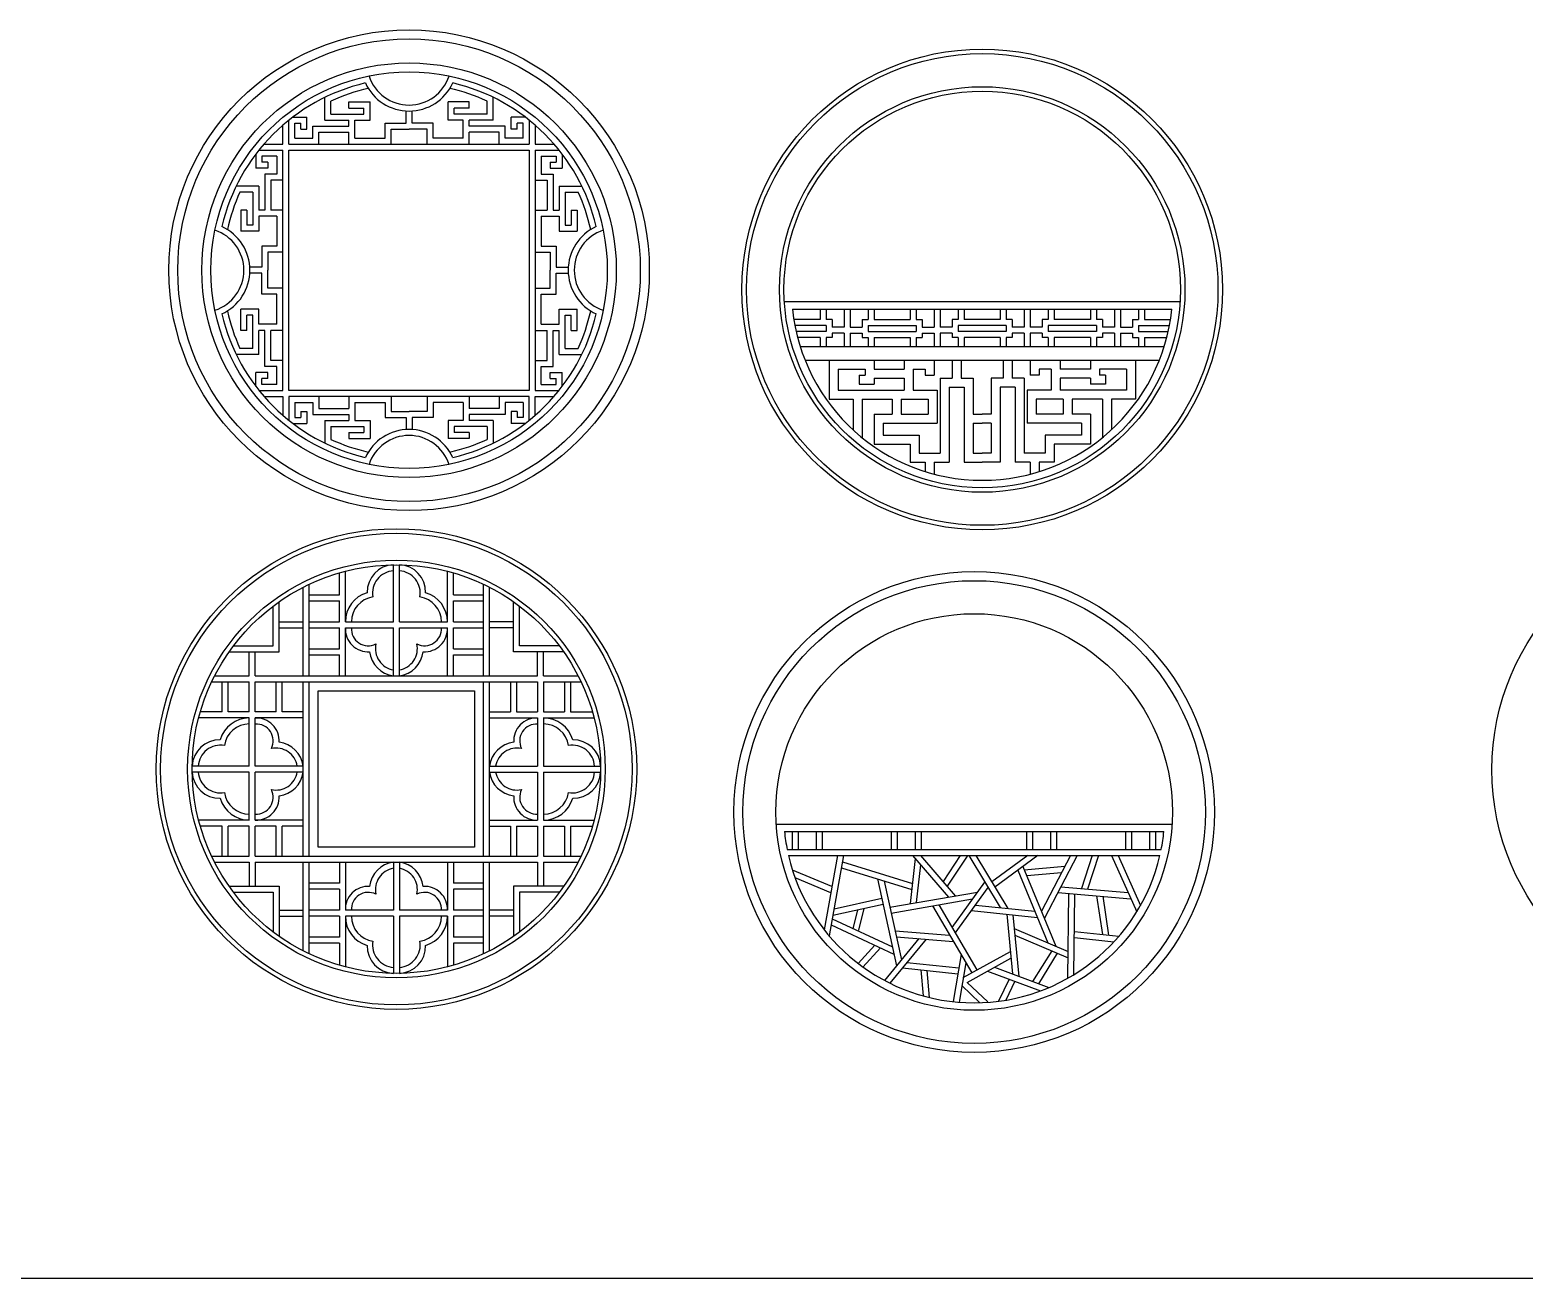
# Model space of a CAD drawing. Extents: x -66030 to 95157, y -13132 to 45879.
# Drawn here: x 17950 to 22925, y 12264 to 16418 of the extents above; entities that cross this region are included whole.
import ezdxf

# ---------------------------------------------------------------- set-up
doc = ezdxf.new("R2010")
doc.units = 0
doc.header["$LTSCALE"] = 100
doc.header["$MEASUREMENT"] = 0
for name, color, linetype in [('3', 11, 'CONTINUOUS'), ('4', 121, 'CONTINUOUS'), ('7', 105, 'CONTINUOUS')]:
    doc.layers.add(name, color=color, linetype=linetype)

msp = doc.modelspace()

# ---------------------------------------------------------------- linework, layer by layer
at = {"layer": '3'}
for p, q in [((18932.1, 16118.2), (18932.1, 16193.7)), ((18952.1, 16138.2), (18952.1, 16181)), ((19012.1, 16158.2), (19012.1, 16178.2)), ((19012.1, 16178.2), (19082.1, 16178.2)), ((19082.1, 16118.2), (19082.1, 16178.2)), ((19412.1, 16178.2), (19342.1, 16178.2)), ((19342.1, 16118.2), (19342.1, 16178.2)), ((19412.1, 16158.2), (19412.1, 16178.2)), ((19472.1, 16138.2), (19472.1, 16181)), ((19492.1, 16118.2), (19492.1, 16193.7)), ((18825.4, 16128.2), (18872.1, 16128.2)), ((18872.1, 16088.2), (18872.1, 16128.2)), ((18952.1, 16138.2), (19062.1, 16138.2)), ((19012.1, 16158.2), (19062.1, 16158.2)), ((19062.1, 16138.2), (19062.1, 16158.2)), ((19202.1, 16108.2), (19202.1, 16148.3)), ((19222.1, 16108.2), (19222.1, 16148.3)), ((19362.1, 16138.2), (19362.1, 16158.2)), ((19412.1, 16158.2), (19362.1, 16158.2)), ((19472.1, 16138.2), (19362.1, 16138.2)), ((19598.7, 16128.2), (19552.1, 16128.2)), ((19552.1, 16088.2), (19552.1, 16128.2)), ((18792.1, 16038.2), (18792.1, 16101.1)), ((18812.1, 16038.2), (18812.1, 16117.8)), ((18832.1, 16108.2), (18852.1, 16108.2)), ((18832.1, 16058.2), (18832.1, 16108.2)), ((18852.1, 16088.2), (18852.1, 16108.2)), ((18852.1, 16088.2), (18872.1, 16088.2)), ((18892.1, 16058.2), (18892.1, 16098.2)), ((18892.1, 16098.2), (19012.1, 16098.2)), ((18912.1, 16038.2), (18912.1, 16078.2)), ((18912.1, 16078.2), (19012.1, 16078.2)), ((18932.1, 16118.2), (19012.1, 16118.2)), ((19012.1, 16098.2), (19012.1, 16118.2)), ((19012.1, 16038.2), (19012.1, 16078.2)), ((19032.1, 16118.2), (19082.1, 16118.2)), ((19032.1, 16058.2), (19032.1, 16118.2)), ((19132.1, 16058.2), (19132.1, 16108.2)), ((19132.1, 16108.2), (19202.1, 16108.2)), ((19152.1, 16038.2), (19152.1, 16088.2)), ((19152.1, 16088.2), (19212.1, 16088.2)), ((19272.1, 16088.2), (19212.1, 16088.2)), ((19292.1, 16108.2), (19222.1, 16108.2)), ((19272.1, 16038.2), (19272.1, 16088.2)), ((19292.1, 16058.2), (19292.1, 16108.2)), ((19392.1, 16118.2), (19342.1, 16118.2)), ((19392.1, 16058.2), (19392.1, 16118.2)), ((19492.1, 16118.2), (19412.1, 16118.2)), ((19412.1, 16098.2), (19412.1, 16118.2)), ((19532.1, 16098.2), (19412.1, 16098.2)), ((19512.1, 16078.2), (19412.1, 16078.2)), ((19412.1, 16038.2), (19412.1, 16078.2)), ((19512.1, 16038.2), (19512.1, 16078.2)), ((19532.1, 16058.2), (19532.1, 16098.2)), ((19572.1, 16088.2), (19552.1, 16088.2)), ((19592.1, 16108.2), (19572.1, 16108.2)), ((19572.1, 16088.2), (19572.1, 16108.2)), ((19592.1, 16058.2), (19592.1, 16108.2)), ((19612.1, 16117.8), (19612.1, 16038.2)), ((19632.1, 16101.1), (19632.1, 16038.2)), ((18729.2, 16038.2), (18792.1, 16038.2)), ((18812.1, 16038.2), (19612.1, 16038.2)), ((18832.1, 16058.2), (18892.1, 16058.2)), ((19032.1, 16058.2), (19132.1, 16058.2)), ((19392.1, 16058.2), (19292.1, 16058.2)), ((19592.1, 16058.2), (19532.1, 16058.2)), ((19632.1, 16038.2), (19695, 16038.2)), ((18702.1, 16004.8), (18702.1, 15958.2)), ((18712.5, 16018.2), (18792.1, 16018.2)), ((18772.1, 15998.2), (18722.1, 15998.2)), ((18722.1, 15998.2), (18722.1, 15978.2)), ((18742.1, 15978.2), (18722.1, 15978.2)), ((18742.1, 15978.2), (18742.1, 15958.2)), ((18772.1, 15998.2), (18772.1, 15938.2)), ((18792.1, 15218.2), (18792.1, 16018.2)), ((19632.1, 16018.2), (19632.1, 15218.2)), ((19632.1, 16018.2), (19711.7, 16018.2)), ((19652.1, 15998.2), (19702.1, 15998.2)), ((19652.1, 15998.2), (19652.1, 15938.2)), ((19682.1, 15978.2), (19702.1, 15978.2)), ((19682.1, 15978.2), (19682.1, 15958.2)), ((19702.1, 15998.2), (19702.1, 15978.2)), ((19722.1, 16004.8), (19722.1, 15958.2)), ((18742.1, 15958.2), (18702.1, 15958.2)), ((18732.1, 15938.2), (18732.1, 15818.2)), ((18772.1, 15938.2), (18732.1, 15938.2)), ((19652.1, 15938.2), (19692.1, 15938.2)), ((19682.1, 15958.2), (19722.1, 15958.2)), ((19692.1, 15938.2), (19692.1, 15818.2)), ((18712.1, 15898.2), (18636.6, 15898.2)), ((18692.1, 15878.2), (18649.2, 15878.2)), ((18692.1, 15878.2), (18692.1, 15768.2)), ((18712.1, 15898.2), (18712.1, 15818.2)), ((18792.1, 15918.2), (18752.1, 15918.2)), ((18752.1, 15918.2), (18752.1, 15818.2)), ((19632.1, 15918.2), (19672.1, 15918.2)), ((19672.1, 15918.2), (19672.1, 15818.2)), ((19712.1, 15898.2), (19712.1, 15818.2)), ((19712.1, 15898.2), (19787.6, 15898.2)), ((19732.1, 15878.2), (19732.1, 15768.2)), ((19732.1, 15878.2), (19774.9, 15878.2)), ((18652.1, 15818.2), (18652.1, 15748.2)), ((18672.1, 15818.2), (18652.1, 15818.2)), ((18672.1, 15818.2), (18672.1, 15768.2)), ((18732.1, 15818.2), (18712.1, 15818.2)), ((18712.1, 15798.2), (18712.1, 15748.2)), ((18772.1, 15798.2), (18712.1, 15798.2)), ((18792.1, 15818.2), (18752.1, 15818.2)), ((18772.1, 15798.2), (18772.1, 15698.2)), ((19632.1, 15818.2), (19672.1, 15818.2)), ((19652.1, 15798.2), (19652.1, 15698.2)), ((19652.1, 15798.2), (19712.1, 15798.2)), ((19692.1, 15818.2), (19712.1, 15818.2)), ((19712.1, 15798.2), (19712.1, 15748.2)), ((19752.1, 15818.2), (19752.1, 15768.2)), ((19752.1, 15818.2), (19772.1, 15818.2)), ((19772.1, 15818.2), (19772.1, 15748.2)), ((18712.1, 15748.2), (18652.1, 15748.2)), ((18692.1, 15768.2), (18672.1, 15768.2)), ((19712.1, 15748.2), (19772.1, 15748.2)), ((19732.1, 15768.2), (19752.1, 15768.2)), ((18722.1, 15698.2), (18722.1, 15628.2)), ((18772.1, 15698.2), (18722.1, 15698.2)), ((18792.1, 15678.2), (18742.1, 15678.2)), ((18742.1, 15678.2), (18742.1, 15618.2)), ((19632.1, 15678.2), (19682.1, 15678.2)), ((19652.1, 15698.2), (19702.1, 15698.2)), ((19682.1, 15678.2), (19682.1, 15618.2)), ((19702.1, 15698.2), (19702.1, 15628.2)), ((18722.1, 15628.2), (18681.9, 15628.2)), ((19702.1, 15628.2), (19742.3, 15628.2)), ((18722.1, 15608.2), (18681.9, 15608.2)), ((18722.1, 15538.2), (18722.1, 15608.2)), ((18742.1, 15558.2), (18742.1, 15618.2)), ((19682.1, 15558.2), (19682.1, 15618.2)), ((19702.1, 15538.2), (19702.1, 15608.2)), ((19702.1, 15608.2), (19742.3, 15608.2)), ((18772.1, 15538.2), (18722.1, 15538.2)), ((18792.1, 15558.2), (18742.1, 15558.2)), ((18772.1, 15438.2), (18772.1, 15538.2)), ((19632.1, 15558.2), (19682.1, 15558.2)), ((19652.1, 15538.2), (19702.1, 15538.2)), ((19652.1, 15438.2), (19652.1, 15538.2)), ((18652.1, 15418.2), (18652.1, 15488.2)), ((18712.1, 15488.2), (18652.1, 15488.2)), ((18712.1, 15438.2), (18712.1, 15488.2)), ((19712.1, 15438.2), (19712.1, 15488.2)), ((19712.1, 15488.2), (19772.1, 15488.2)), ((19772.1, 15418.2), (19772.1, 15488.2)), ((20580.5, 15489.2), (20580.5, 15454.2)), ((20600.5, 15489.2), (20600.5, 15454.2)), ((20660.5, 15489.2), (20660.5, 15429.2)), ((20680.5, 15489.2), (20680.5, 15429.2)), ((20740.5, 15489.2), (20740.5, 15454.2)), ((20760.5, 15489.2), (20760.5, 15454.2)), ((20880.5, 15489.2), (20880.5, 15454.2)), ((20900.5, 15489.2), (20900.5, 15454.2)), ((20960.5, 15489.2), (20960.5, 15429.2)), ((20980.5, 15489.2), (20980.5, 15429.2)), ((21040.5, 15489.2), (21040.5, 15454.2)), ((21060.5, 15489.2), (21060.5, 15454.2)), ((21180.5, 15489.2), (21180.5, 15454.2)), ((21200.5, 15489.2), (21200.5, 15454.2)), ((21260.5, 15489.2), (21260.5, 15429.2)), ((21280.5, 15489.2), (21280.5, 15429.2)), ((21340.5, 15489.2), (21340.5, 15454.2)), ((21360.5, 15489.2), (21360.5, 15454.2)), ((21480.5, 15489.2), (21480.5, 15454.2)), ((21500.5, 15489.2), (21500.5, 15454.2)), ((21560.5, 15489.2), (21560.5, 15429.2)), ((21580.5, 15489.2), (21580.5, 15429.2)), ((21640.5, 15489.2), (21640.5, 15454.2)), ((21660.5, 15489.2), (21660.5, 15454.2)), ((18692.1, 15468.2), (18672.1, 15468.2)), ((18672.1, 15418.2), (18672.1, 15468.2)), ((18692.1, 15358.2), (18692.1, 15468.2)), ((18772.1, 15438.2), (18712.1, 15438.2)), ((19652.1, 15438.2), (19712.1, 15438.2)), ((19732.1, 15468.2), (19752.1, 15468.2)), ((19732.1, 15358.2), (19732.1, 15468.2)), ((19752.1, 15418.2), (19752.1, 15468.2)), ((20580.5, 15454.2), (20493.4, 15454.2)), ((20600.5, 15434.2), (20496.9, 15434.2)), ((20620.5, 15454.2), (20600.5, 15454.2)), ((20600.5, 15434.2), (20600.5, 15414.2)), ((20620.5, 15454.2), (20620.5, 15429.2)), ((20660.5, 15429.2), (20620.5, 15429.2)), ((20680.5, 15429.2), (20720.5, 15429.2)), ((20720.5, 15454.2), (20740.5, 15454.2)), ((20720.5, 15454.2), (20720.5, 15429.2)), ((20740.5, 15434.2), (20900.5, 15434.2)), ((20740.5, 15434.2), (20740.5, 15414.2)), ((20760.5, 15454.2), (20880.5, 15454.2)), ((20900.5, 15454.2), (20920.5, 15454.2)), ((20900.5, 15434.2), (20900.5, 15414.2)), ((20920.5, 15454.2), (20920.5, 15429.2)), ((20920.5, 15429.2), (20960.5, 15429.2)), ((21020.5, 15429.2), (20980.5, 15429.2)), ((21040.5, 15454.2), (21020.5, 15454.2)), ((21020.5, 15454.2), (21020.5, 15429.2)), ((21040.5, 15434.2), (21040.5, 15414.2)), ((21200.5, 15434.2), (21040.5, 15434.2)), ((21180.5, 15454.2), (21060.5, 15454.2)), ((21220.5, 15454.2), (21200.5, 15454.2)), ((21200.5, 15434.2), (21200.5, 15414.2)), ((21220.5, 15454.2), (21220.5, 15429.2)), ((21260.5, 15429.2), (21220.5, 15429.2)), ((21320.5, 15429.2), (21280.5, 15429.2)), ((21340.5, 15454.2), (21320.5, 15454.2)), ((21320.5, 15454.2), (21320.5, 15429.2)), ((21340.5, 15434.2), (21340.5, 15414.2)), ((21500.5, 15434.2), (21340.5, 15434.2)), ((21480.5, 15454.2), (21360.5, 15454.2)), ((21520.5, 15454.2), (21500.5, 15454.2)), ((21500.5, 15434.2), (21500.5, 15414.2)), ((21520.5, 15454.2), (21520.5, 15429.2)), ((21560.5, 15429.2), (21520.5, 15429.2)), ((21580.5, 15429.2), (21620.5, 15429.2)), ((21620.5, 15454.2), (21620.5, 15429.2)), ((21620.5, 15454.2), (21640.5, 15454.2)), ((21640.5, 15434.2), (21640.5, 15414.2)), ((21640.5, 15434.2), (21744, 15434.2)), ((21660.5, 15454.2), (21747.6, 15454.2)), ((18672.1, 15418.2), (18652.1, 15418.2)), ((18732.1, 15418.2), (18712.1, 15418.2)), ((18712.1, 15338.2), (18712.1, 15418.2)), ((18732.1, 15298.2), (18732.1, 15418.2)), ((18792.1, 15418.2), (18752.1, 15418.2)), ((18752.1, 15318.2), (18752.1, 15418.2)), ((19632.1, 15418.2), (19672.1, 15418.2)), ((19672.1, 15318.2), (19672.1, 15418.2)), ((19692.1, 15298.2), (19692.1, 15418.2)), ((19692.1, 15418.2), (19712.1, 15418.2)), ((19712.1, 15338.2), (19712.1, 15418.2)), ((19752.1, 15418.2), (19772.1, 15418.2)), ((20600.5, 15414.2), (20501.1, 15414.2)), ((20580.5, 15394.2), (20506, 15394.2)), ((20580.5, 15394.2), (20580.5, 15364.2)), ((20620.5, 15394.2), (20600.5, 15394.2)), ((20600.5, 15394.2), (20600.5, 15364.2)), ((20620.5, 15409.2), (20620.5, 15394.2)), ((20660.5, 15409.2), (20620.5, 15409.2)), ((20660.5, 15409.2), (20660.5, 15364.2)), ((20680.5, 15409.2), (20680.5, 15364.2)), ((20680.5, 15409.2), (20720.5, 15409.2)), ((20720.5, 15409.2), (20720.5, 15394.2)), ((20720.5, 15394.2), (20740.5, 15394.2)), ((20740.5, 15414.2), (20900.5, 15414.2)), ((20740.5, 15394.2), (20740.5, 15364.2)), ((20760.5, 15394.2), (20880.5, 15394.2)), ((20760.5, 15394.2), (20760.5, 15364.2)), ((20880.5, 15394.2), (20880.5, 15364.2)), ((20900.5, 15394.2), (20920.5, 15394.2)), ((20900.5, 15394.2), (20900.5, 15364.2)), ((20920.5, 15409.2), (20920.5, 15394.2)), ((20920.5, 15409.2), (20960.5, 15409.2)), ((20960.5, 15409.2), (20960.5, 15364.2)), ((20980.5, 15409.2), (20980.5, 15364.2)), ((21020.5, 15409.2), (20980.5, 15409.2)), ((21020.5, 15409.2), (21020.5, 15394.2)), ((21040.5, 15394.2), (21020.5, 15394.2)), ((21200.5, 15414.2), (21040.5, 15414.2)), ((21040.5, 15394.2), (21040.5, 15364.2)), ((21060.5, 15394.2), (21060.5, 15364.2)), ((21180.5, 15394.2), (21060.5, 15394.2)), ((21180.5, 15394.2), (21180.5, 15364.2)), ((21220.5, 15394.2), (21200.5, 15394.2)), ((21200.5, 15394.2), (21200.5, 15364.2)), ((21220.5, 15409.2), (21220.5, 15394.2)), ((21260.5, 15409.2), (21220.5, 15409.2)), ((21260.5, 15409.2), (21260.5, 15364.2)), ((21280.5, 15409.2), (21280.5, 15364.2)), ((21320.5, 15409.2), (21280.5, 15409.2)), ((21320.5, 15409.2), (21320.5, 15394.2)), ((21340.5, 15394.2), (21320.5, 15394.2)), ((21500.5, 15414.2), (21340.5, 15414.2)), ((21340.5, 15394.2), (21340.5, 15364.2)), ((21360.5, 15394.2), (21360.5, 15364.2)), ((21480.5, 15394.2), (21360.5, 15394.2)), ((21480.5, 15394.2), (21480.5, 15364.2)), ((21520.5, 15394.2), (21500.5, 15394.2)), ((21500.5, 15394.2), (21500.5, 15364.2)), ((21520.5, 15409.2), (21520.5, 15394.2)), ((21560.5, 15409.2), (21520.5, 15409.2)), ((21560.5, 15409.2), (21560.5, 15364.2)), ((21580.5, 15409.2), (21620.5, 15409.2)), ((21580.5, 15409.2), (21580.5, 15364.2)), ((21620.5, 15409.2), (21620.5, 15394.2)), ((21620.5, 15394.2), (21640.5, 15394.2)), ((21640.5, 15414.2), (21739.8, 15414.2)), ((21640.5, 15394.2), (21640.5, 15364.2)), ((21660.5, 15394.2), (21660.5, 15364.2)), ((21660.5, 15394.2), (21735, 15394.2)), ((18712.1, 15338.2), (18636.6, 15338.2)), ((18692.1, 15358.2), (18649.2, 15358.2)), ((19712.1, 15338.2), (19787.6, 15338.2)), ((19732.1, 15358.2), (19774.9, 15358.2)), ((18702.1, 15231.5), (18702.1, 15278.2)), ((18742.1, 15278.2), (18702.1, 15278.2)), ((18772.1, 15298.2), (18732.1, 15298.2)), ((18742.1, 15258.2), (18742.1, 15278.2)), ((18792.1, 15318.2), (18752.1, 15318.2)), ((18772.1, 15238.2), (18772.1, 15298.2)), ((19632.1, 15318.2), (19672.1, 15318.2)), ((19652.1, 15298.2), (19692.1, 15298.2)), ((19652.1, 15238.2), (19652.1, 15298.2)), ((19682.1, 15258.2), (19682.1, 15278.2)), ((19682.1, 15278.2), (19722.1, 15278.2)), ((19722.1, 15231.5), (19722.1, 15278.2)), ((20610.5, 15319.2), (20610.5, 15189.2)), ((20640.5, 15289.2), (20730.5, 15289.2)), ((20640.5, 15289.2), (20640.5, 15219.2)), ((20730.5, 15289.2), (20730.5, 15269.2)), ((20760.5, 15319.2), (20760.5, 15289.2)), ((20760.5, 15289.2), (20860.5, 15289.2)), ((20860.5, 15319.2), (20860.5, 15289.2)), ((20890.5, 15289.2), (20930.5, 15289.2)), ((20890.5, 15289.2), (20890.5, 15219.2)), ((20930.5, 15289.2), (20930.5, 15269.2)), ((20960.5, 15319.2), (20960.5, 15269.2)), ((21020.5, 15319.2), (21020.5, 15259.2)), ((21050.5, 15319.2), (21050.5, 15259.2)), ((21190.5, 15319.2), (21190.5, 15259.2)), ((21220.5, 15319.2), (21220.5, 15259.2)), ((21280.5, 15319.2), (21280.5, 15269.2)), ((21310.5, 15289.2), (21310.5, 15269.2)), ((21350.5, 15289.2), (21310.5, 15289.2)), ((21350.5, 15289.2), (21350.5, 15219.2)), ((21380.5, 15319.2), (21380.5, 15289.2)), ((21480.5, 15289.2), (21380.5, 15289.2)), ((21480.5, 15319.2), (21480.5, 15289.2)), ((21600.5, 15289.2), (21510.5, 15289.2)), ((21510.5, 15289.2), (21510.5, 15269.2)), ((21600.5, 15289.2), (21600.5, 15219.2)), ((21630.5, 15319.2), (21630.5, 15189.2)), ((18742.1, 15258.2), (18722.1, 15258.2)), ((18722.1, 15238.2), (18722.1, 15258.2)), ((18772.1, 15238.2), (18722.1, 15238.2)), ((19652.1, 15238.2), (19702.1, 15238.2)), ((19682.1, 15258.2), (19702.1, 15258.2)), ((19702.1, 15238.2), (19702.1, 15258.2)), ((20710.5, 15269.2), (20710.5, 15239.2)), ((20710.5, 15269.2), (20730.5, 15269.2)), ((20710.5, 15239.2), (20760.5, 15239.2)), ((20760.5, 15259.2), (20860.5, 15259.2)), ((20760.5, 15259.2), (20760.5, 15239.2)), ((20860.5, 15259.2), (20860.5, 15219.2)), ((20930.5, 15269.2), (20960.5, 15269.2)), ((20980.5, 15259.2), (21020.5, 15259.2)), ((20980.5, 15259.2), (20980.5, 15009.2)), ((21010.5, 15229.2), (21060.5, 15229.2)), ((21010.5, 15229.2), (21010.5, 14979.2)), ((21050.5, 15259.2), (21090.5, 15259.2)), ((21060.5, 15229.2), (21060.5, 14979.2)), ((21090.5, 15259.2), (21090.5, 15139.2)), ((21190.5, 15259.2), (21150.5, 15259.2)), ((21150.5, 15259.2), (21150.5, 15139.2)), ((21230.5, 15229.2), (21180.5, 15229.2)), ((21180.5, 15229.2), (21180.5, 14979.2)), ((21260.5, 15259.2), (21220.5, 15259.2)), ((21230.5, 15229.2), (21230.5, 14979.2)), ((21260.5, 15259.2), (21260.5, 15009.2)), ((21310.5, 15269.2), (21280.5, 15269.2)), ((21380.5, 15259.2), (21380.5, 15219.2)), ((21480.5, 15259.2), (21380.5, 15259.2)), ((21480.5, 15259.2), (21480.5, 15239.2)), ((21530.5, 15239.2), (21480.5, 15239.2)), ((21530.5, 15269.2), (21510.5, 15269.2)), ((21530.5, 15269.2), (21530.5, 15239.2)), ((18712.5, 15218.2), (18792.1, 15218.2)), ((18729.2, 15198.2), (18792.1, 15198.2)), ((18792.1, 15198.2), (18792.1, 15135.3)), ((19612.1, 15198.2), (18812.1, 15198.2)), ((18812.1, 15198.2), (18812.1, 15118.6)), ((18832.1, 15178.2), (18832.1, 15128.2)), ((18832.1, 15178.2), (18892.1, 15178.2)), ((18892.1, 15178.2), (18892.1, 15138.2)), ((18912.1, 15198.2), (18912.1, 15158.2)), ((19012.1, 15198.2), (19012.1, 15158.2)), ((19032.1, 15178.2), (19132.1, 15178.2)), ((19032.1, 15178.2), (19032.1, 15118.2)), ((19132.1, 15178.2), (19132.1, 15128.2)), ((19152.1, 15198.2), (19152.1, 15148.2)), ((19272.1, 15198.2), (19272.1, 15148.2)), ((19292.1, 15178.2), (19292.1, 15128.2)), ((19392.1, 15178.2), (19292.1, 15178.2)), ((19392.1, 15178.2), (19392.1, 15118.2)), ((19412.1, 15198.2), (19412.1, 15158.2)), ((19512.1, 15198.2), (19512.1, 15158.2)), ((19532.1, 15178.2), (19532.1, 15138.2)), ((19592.1, 15178.2), (19532.1, 15178.2)), ((19592.1, 15178.2), (19592.1, 15128.2)), ((19612.1, 15118.6), (19612.1, 15198.2)), ((19632.1, 15218.2), (19711.7, 15218.2)), ((19632.1, 15135.3), (19632.1, 15198.2)), ((19632.1, 15198.2), (19695, 15198.2)), ((20610.5, 15189.2), (20690.5, 15189.2)), ((20640.5, 15219.2), (20860.5, 15219.2)), ((20690.5, 15189.2), (20690.5, 15087)), ((20720.5, 15189.2), (20820.5, 15189.2)), ((20720.5, 15189.2), (20720.5, 15061.1)), ((20820.5, 15189.2), (20820.5, 15139.2)), ((20850.5, 15189.2), (20940.5, 15189.2)), ((20850.5, 15189.2), (20850.5, 15139.2)), ((20890.5, 15219.2), (20970.5, 15219.2)), ((20940.5, 15189.2), (20940.5, 15139.2)), ((20970.5, 15219.2), (20970.5, 15109.2)), ((21350.5, 15219.2), (21270.5, 15219.2)), ((21270.5, 15219.2), (21270.5, 15109.2)), ((21390.5, 15189.2), (21300.5, 15189.2)), ((21300.5, 15189.2), (21300.5, 15139.2)), ((21600.5, 15219.2), (21380.5, 15219.2)), ((21390.5, 15189.2), (21390.5, 15139.2)), ((21520.5, 15189.2), (21420.5, 15189.2)), ((21420.5, 15189.2), (21420.5, 15139.2)), ((21520.5, 15189.2), (21520.5, 15061.1)), ((21630.5, 15189.2), (21550.5, 15189.2)), ((21550.5, 15189.2), (21550.5, 15087)), ((18832.1, 15128.2), (18852.1, 15128.2)), ((18852.1, 15148.2), (18872.1, 15148.2)), ((18852.1, 15148.2), (18852.1, 15128.2)), ((18872.1, 15148.2), (18872.1, 15108.2)), ((18892.1, 15138.2), (19012.1, 15138.2)), ((18912.1, 15158.2), (19012.1, 15158.2)), ((19012.1, 15138.2), (19012.1, 15118.2)), ((19132.1, 15128.2), (19202.1, 15128.2)), ((19152.1, 15148.2), (19212.1, 15148.2)), ((19202.1, 15128.2), (19202.1, 15088)), ((19272.1, 15148.2), (19212.1, 15148.2)), ((19222.1, 15128.2), (19222.1, 15088)), ((19292.1, 15128.2), (19222.1, 15128.2)), ((19512.1, 15158.2), (19412.1, 15158.2)), ((19412.1, 15138.2), (19412.1, 15118.2)), ((19532.1, 15138.2), (19412.1, 15138.2)), ((19552.1, 15148.2), (19552.1, 15108.2)), ((19572.1, 15148.2), (19552.1, 15148.2)), ((19572.1, 15148.2), (19572.1, 15128.2)), ((19592.1, 15128.2), (19572.1, 15128.2)), ((20760.5, 15139.2), (20820.5, 15139.2)), ((20760.5, 15139.2), (20760.5, 15039.2)), ((20850.5, 15139.2), (20940.5, 15139.2)), ((21090.5, 15139.2), (21120.5, 15139.2)), ((21150.5, 15139.2), (21120.5, 15139.2)), ((21390.5, 15139.2), (21300.5, 15139.2)), ((21480.5, 15139.2), (21420.5, 15139.2)), ((21480.5, 15139.2), (21480.5, 15039.2)), ((18825.4, 15108.2), (18872.1, 15108.2)), ((18932.1, 15118.2), (19012.1, 15118.2)), ((18932.1, 15118.2), (18932.1, 15042.7)), ((18952.1, 15098.2), (19062.1, 15098.2)), ((18952.1, 15098.2), (18952.1, 15055.3)), ((19012.1, 15078.2), (19062.1, 15078.2)), ((19012.1, 15078.2), (19012.1, 15058.2)), ((19032.1, 15118.2), (19082.1, 15118.2)), ((19062.1, 15098.2), (19062.1, 15078.2)), ((19082.1, 15118.2), (19082.1, 15058.2)), ((19392.1, 15118.2), (19342.1, 15118.2)), ((19342.1, 15118.2), (19342.1, 15058.2)), ((19362.1, 15098.2), (19362.1, 15078.2)), ((19472.1, 15098.2), (19362.1, 15098.2)), ((19412.1, 15078.2), (19362.1, 15078.2)), ((19492.1, 15118.2), (19412.1, 15118.2)), ((19412.1, 15078.2), (19412.1, 15058.2)), ((19472.1, 15098.2), (19472.1, 15055.3)), ((19492.1, 15118.2), (19492.1, 15042.7)), ((19598.7, 15108.2), (19552.1, 15108.2)), ((20790.5, 15109.2), (20970.5, 15109.2)), ((20790.5, 15109.2), (20790.5, 15069.2)), ((21090.5, 15109.2), (21090.5, 15009.2)), ((21090.5, 15109.2), (21120.5, 15109.2)), ((21150.5, 15109.2), (21120.5, 15109.2)), ((21150.5, 15109.2), (21150.5, 15009.2)), ((21450.5, 15109.2), (21270.5, 15109.2)), ((21450.5, 15109.2), (21450.5, 15069.2)), ((19012.1, 15058.2), (19082.1, 15058.2)), ((19412.1, 15058.2), (19342.1, 15058.2)), ((20760.5, 15039.2), (20880.5, 15039.2)), ((20790.5, 15069.2), (20910.5, 15069.2)), ((20880.5, 15039.2), (20880.5, 14979.2)), ((20910.5, 15069.2), (20910.5, 15009.2)), ((21330.5, 15069.2), (21330.5, 15009.2)), ((21450.5, 15069.2), (21330.5, 15069.2)), ((21360.5, 15039.2), (21360.5, 14979.2)), ((21480.5, 15039.2), (21360.5, 15039.2)), ((20880.5, 14979.2), (20930.5, 14979.2)), ((20910.5, 15009.2), (20980.5, 15009.2)), ((20930.5, 14979.2), (20930.5, 14948.3)), ((20960.5, 14979.2), (21010.5, 14979.2)), ((20960.5, 14979.2), (20960.5, 14939.7)), ((21060.5, 14979.2), (21120.5, 14979.2)), ((21090.5, 15009.2), (21120.5, 15009.2)), ((21150.5, 15009.2), (21120.5, 15009.2)), ((21180.5, 14979.2), (21120.5, 14979.2)), ((21280.5, 14979.2), (21230.5, 14979.2)), ((21330.5, 15009.2), (21260.5, 15009.2)), ((21280.5, 14979.2), (21280.5, 14939.7)), ((21360.5, 14979.2), (21310.5, 14979.2)), ((21310.5, 14979.2), (21310.5, 14948.3)), ((19160, 14448), (19160, 14637.9)), ((19180, 14448), (19180, 14637.9)), ((18980, 14538), (18980, 14610.9)), ((19000, 14448), (19000, 14616.4)), ((19340, 14448), (19340, 14616.4)), ((19360, 14538), (19360, 14610.9)), ((18860, 14268), (18860, 14563.2)), ((18880, 14268), (18880, 14573.1)), ((18880, 14538), (18980, 14538)), ((19360, 14538), (19460, 14538)), ((19460, 14268), (19460, 14573.1)), ((19480, 14268), (19480, 14563.2)), ((18760, 14368), (18760, 14500.5)), ((18780, 14348), (18780, 14515)), ((18880, 14518), (18980, 14518)), ((18980, 14448), (18980, 14518)), ((19360, 14518), (19460, 14518)), ((19360, 14448), (19360, 14518)), ((19560, 14348), (19560, 14515)), ((19580, 14368), (19580, 14500.5)), ((18780, 14448), (18860, 14448)), ((18780, 14428), (18860, 14428)), ((18880, 14448), (18980, 14448)), ((18880, 14428), (18980, 14428)), ((18980, 14358), (18980, 14428)), ((19000, 14448), (19160, 14448)), ((19000, 14428), (19160, 14428)), ((19000, 14268), (19000, 14428)), ((19160, 14268), (19160, 14428)), ((19180, 14448), (19340, 14448)), ((19180, 14428), (19340, 14428)), ((19180, 14268), (19180, 14428)), ((19340, 14268), (19340, 14428)), ((19360, 14448), (19460, 14448)), ((19360, 14428), (19460, 14428)), ((19360, 14358), (19360, 14428)), ((19560, 14448), (19480, 14448)), ((19560, 14428), (19480, 14428)), ((18613, 14348), (18780, 14348)), ((18627.6, 14368), (18760, 14368)), ((18680, 14268), (18680, 14348)), ((18700, 14268), (18700, 14348)), ((18880, 14358), (18980, 14358)), ((18880, 14338), (18980, 14338)), ((18980, 14268), (18980, 14338)), ((19360, 14358), (19460, 14358)), ((19360, 14338), (19460, 14338)), ((19360, 14268), (19360, 14338)), ((19727.1, 14348), (19560, 14348)), ((19712.5, 14368), (19580, 14368)), ((19640, 14268), (19640, 14348)), ((19660, 14268), (19660, 14348)), ((18555, 14248), (18680, 14248)), ((18564.8, 14268), (18680, 14268)), ((18590, 14148), (18590, 14248)), ((18610, 14148), (18610, 14248)), ((18680, 14148), (18680, 14248)), ((18700, 14268), (19640, 14268)), ((18700, 14248), (19640, 14248)), ((18700, 14148), (18700, 14248)), ((18770, 14148), (18770, 14248)), ((18790, 14148), (18790, 14248)), ((18860, 13668), (18860, 14248)), ((18880, 13668), (18880, 14248)), ((19460, 13668), (19460, 14248)), ((19480, 13668), (19480, 14248)), ((19550, 14248), (19550, 14148)), ((19570, 14248), (19570, 14148)), ((19640, 14248), (19640, 14148)), ((19660, 14268), (19775.3, 14268)), ((19660, 14248), (19785.1, 14248)), ((19660, 14248), (19660, 14148)), ((19730, 14248), (19730, 14148)), ((19750, 14248), (19750, 14148)), ((18590, 14148), (18517.1, 14148)), ((18680, 14148), (18610, 14148)), ((18770, 14148), (18700, 14148)), ((18860, 14148), (18790, 14148)), ((19480, 14148), (19550, 14148)), ((19570, 14148), (19640, 14148)), ((19660, 14148), (19730, 14148)), ((19750, 14148), (19823, 14148)), ((18680, 14128), (18511.6, 14128)), ((18680, 13968), (18680, 14128)), ((18860, 14128), (18700, 14128)), ((18700, 13968), (18700, 14128)), ((19480, 14128), (19640, 14128)), ((19640, 14128), (19640, 13968)), ((19660, 14128), (19828.5, 14128)), ((19660, 14128), (19660, 13968)), ((18680, 13968), (18490.1, 13968)), ((18680, 13948), (18490.1, 13948)), ((18680, 13788), (18680, 13948)), ((18860, 13968), (18700, 13968)), ((18700, 13788), (18700, 13948)), ((18860, 13948), (18700, 13948)), ((19480, 13968), (19640, 13968)), ((19480, 13948), (19640, 13948)), ((19640, 13948), (19640, 13788)), ((19660, 13968), (19850, 13968)), ((19660, 13948), (19660, 13788)), ((19660, 13948), (19850, 13948)), ((18680, 13788), (18511.6, 13788)), ((18860, 13788), (18700, 13788)), ((19480, 13788), (19640, 13788)), ((19660, 13788), (19828.5, 13788)), ((18590, 13768), (18517.1, 13768)), ((18590, 13668), (18590, 13768)), ((18680, 13768), (18610, 13768)), ((18610, 13668), (18610, 13768)), ((18680, 13668), (18680, 13768)), ((18770, 13768), (18700, 13768)), ((18700, 13668), (18700, 13768)), ((18770, 13668), (18770, 13768)), ((18860, 13768), (18790, 13768)), ((18790, 13668), (18790, 13768)), ((19480, 13768), (19550, 13768)), ((19550, 13768), (19550, 13668)), ((19570, 13768), (19640, 13768)), ((19570, 13768), (19570, 13668)), ((19640, 13768), (19640, 13668)), ((19660, 13768), (19730, 13768)), ((19660, 13768), (19660, 13668)), ((19730, 13768), (19730, 13668)), ((19750, 13768), (19823, 13768)), ((19750, 13768), (19750, 13668)), ((20488.7, 13690), (20488.7, 13750)), ((20508.7, 13690), (20508.7, 13750)), ((20568.7, 13690), (20568.7, 13750)), ((20588.7, 13690), (20588.7, 13750)), ((20818.7, 13690), (20818.7, 13750)), ((20838.7, 13690), (20838.7, 13750)), ((20898.7, 13690), (20898.7, 13750)), ((20918.7, 13690), (20918.7, 13750)), ((21268.7, 13690), (21268.7, 13750)), ((21288.7, 13690), (21288.7, 13750)), ((21348.7, 13690), (21348.7, 13750)), ((21368.7, 13690), (21368.7, 13750)), ((21598.7, 13690), (21598.7, 13750)), ((21618.7, 13690), (21618.7, 13750)), ((21678.7, 13690), (21678.7, 13750)), ((21698.7, 13690), (21698.7, 13750)), ((18555, 13668), (18680, 13668)), ((18564.8, 13648), (18680, 13648)), ((18680, 13648), (18680, 13568)), ((18700, 13668), (19640, 13668)), ((18700, 13648), (19640, 13648)), ((18700, 13648), (18700, 13568)), ((18860, 13352.8), (18860, 13648)), ((18880, 13342.9), (18880, 13648)), ((18980, 13648), (18980, 13578)), ((19000, 13648), (19000, 13488)), ((19160, 13648), (19160, 13488)), ((19180, 13648), (19180, 13488)), ((19340, 13648), (19340, 13488)), ((19360, 13648), (19360, 13578)), ((19460, 13342.9), (19460, 13648)), ((19480, 13352.8), (19480, 13648)), ((19640, 13648), (19640, 13568)), ((19660, 13668), (19785.1, 13668)), ((19660, 13648), (19775.3, 13648)), ((19660, 13648), (19660, 13568)), ((20638.3, 13670), (20594.2, 13422.9)), ((20658.6, 13670), (20610.9, 13402.5)), ((20655, 13649.6), (20888.1, 13577.3)), ((20897.3, 13660.1), (20880.6, 13510)), ((20888.8, 13670), (21007.9, 13532)), ((20915.1, 13639.5), (20901.1, 13513.6)), ((20915.2, 13670), (21030.9, 13536)), ((21047.1, 13670), (20990, 13583.4)), ((21069.8, 13668.1), (21003.6, 13567.7)), ((21075.8, 13670), (21180.7, 13496.9)), ((21099.2, 13670), (21205.6, 13494.3)), ((21271.8, 13670), (21152.4, 13582.2)), ((21305.6, 13670), (21162.8, 13565.1)), ((21256.2, 13633.7), (21365.3, 13368.9)), ((21260.6, 13623.1), (21395.6, 13634.3)), ((21414.3, 13670), (21317.4, 13485.3)), ((21436.9, 13670), (21327.3, 13461.2)), ((21486.4, 13670), (21450.7, 13560.4)), ((21507.5, 13670), (21471.2, 13558.7)), ((21551.3, 13670), (21634.9, 13482.9)), ((21573.1, 13670), (21647.3, 13504)), ((20619.9, 13566.7), (20488.8, 13621.9)), ((20616.3, 13546.5), (20497.5, 13596.5)), ((20651.5, 13629.8), (20885.8, 13557)), ((20772.3, 13592.3), (20835, 13303.6)), ((20794.3, 13585.4), (20851.2, 13323.2)), ((21019.9, 13430.9), (21129.1, 13582.1)), ((21239.6, 13621.5), (21339.1, 13380)), ((21268.6, 13603.7), (21384.6, 13613.4)), ((18613, 13568), (18780, 13568)), ((18627.6, 13548), (18760, 13548)), ((18760, 13548), (18760, 13415.5)), ((18780, 13568), (18780, 13401)), ((18980, 13578), (18880, 13578)), ((18980, 13558), (18880, 13558)), ((18980, 13558), (18980, 13488)), ((19460, 13578), (19360, 13578)), ((19460, 13558), (19360, 13558)), ((19360, 13558), (19360, 13488)), ((19727.1, 13568), (19560, 13568)), ((19560, 13568), (19560, 13401)), ((19712.5, 13548), (19580, 13548)), ((19580, 13548), (19580, 13415.5)), ((20813.2, 13498.4), (21105, 13548.8)), ((21030.9, 13412.1), (21140.4, 13563.5)), ((21372.2, 13546.8), (21615.4, 13526.6)), ((21382.3, 13566), (21606.1, 13547.4)), ((21405.5, 13261.8), (21409.3, 13543.7)), ((21425.7, 13273.7), (21429.3, 13542.1)), ((21501.2, 13536.1), (21520.8, 13407.1)), ((21521.7, 13534.4), (21541.4, 13404.9)), ((18780, 13488), (18860, 13488)), ((18980, 13488), (18880, 13488)), ((19160, 13488), (19000, 13488)), ((19340, 13488), (19180, 13488)), ((19460, 13488), (19360, 13488)), ((19560, 13488), (19480, 13488)), ((20623.2, 13471.3), (20790.5, 13508.4)), ((20627, 13492.6), (20786.3, 13528)), ((20704.7, 13489.4), (20689.3, 13426.6)), ((20726.4, 13494.2), (20708.7, 13421.8)), ((20817.4, 13478.8), (21088.3, 13525.6)), ((20954.7, 13502.5), (21085.5, 13279.7)), ((20975.7, 13506.2), (21103, 13289.4)), ((21085, 13486.8), (21304.5, 13464)), ((21098.4, 13505.5), (21295.9, 13485)), ((18780, 13468), (18860, 13468)), ((18980, 13468), (18880, 13468)), ((18980, 13468), (18980, 13398)), ((19160, 13468), (19000, 13468)), ((19000, 13468), (19000, 13299.6)), ((19160, 13468), (19160, 13278.1)), ((19340, 13468), (19180, 13468)), ((19180, 13468), (19180, 13278.1)), ((19340, 13468), (19340, 13299.6)), ((19460, 13468), (19360, 13468)), ((19360, 13468), (19360, 13398)), ((19560, 13468), (19480, 13468)), ((20617.5, 13439.4), (20826.7, 13341.9)), ((20621.1, 13459.8), (20821.4, 13366.5)), ((21202.1, 13474.7), (21221.3, 13275.9)), ((21222.4, 13472.6), (21242.1, 13268.1)), ((18980, 13398), (18880, 13398)), ((19460, 13398), (19360, 13398)), ((20909.4, 13393.7), (20794.7, 13254.8)), ((20933.8, 13391.7), (20812.9, 13245.5)), ((20830.2, 13420.1), (21011.6, 13405.5)), ((20834.6, 13399.7), (21024, 13384.5)), ((21226.7, 13427.7), (21406.7, 13351.3)), ((21228.9, 13405.1), (21406.4, 13329.7)), ((21427.3, 13397), (21559, 13382.9)), ((21427.6, 13417.1), (21575.4, 13401.3)), ((18980, 13378), (18880, 13378)), ((18980, 13378), (18980, 13305.1)), ((19460, 13378), (19360, 13378)), ((19360, 13378), (19360, 13305.1)), ((20763, 13371.6), (20707.4, 13311.1)), ((20782, 13362.8), (20723.5, 13299.1)), ((21049.9, 13340.3), (21023.3, 13183.9)), ((21057.3, 13264.2), (21214.1, 13350.5)), ((21351.9, 13352.9), (21288.3, 13250.9)), ((21370.5, 13345), (21307.5, 13243.7)), ((20854.6, 13295.9), (21039.1, 13276.4)), ((20869.9, 13314.4), (21042.4, 13296.2)), ((20915.6, 13289.5), (20923.6, 13203.2)), ((20935.9, 13287.3), (20944.1, 13197.9)), ((21065.6, 13313.5), (21043.3, 13182)), ((21070.4, 13248.1), (21216.2, 13328.8)), ((21138.1, 13285.6), (21314.7, 13219.7)), ((21161.1, 13298.3), (21342.3, 13230.7)), ((21052.7, 13237.4), (21112.7, 13180.3)), ((21070.4, 13248.1), (21138.9, 13183)), ((21210.2, 13258.7), (21174.8, 13185.2)), ((21229.1, 13251.6), (21198.8, 13188.8))]:
    msp.add_line(p, q, dxfattribs=at)
at = {"layer": '3', "color": 2}
msp.add_line((-66030.3, 12263.7), (95136.1, 12263.7), dxfattribs=at)
at = {"layer": '3'}
for centre in [(21120.5, 15554.2), (19170, 13958)]:
    msp.add_circle(centre, 785, dxfattribs=at)
for centre, radius, start, end in [((19212.1, 15618.2), 620, 102.6421, 114.7939), ((19212.1, 15618.2), 620, 65.2061, 77.3579), ((19212.1, 15618.2), 620, 155.2061, 167.3579), ((19212.1, 15618.2), 620, 12.6421, 24.7939), ((19212.1, 15618.2), 620, 192.6421, 204.7939), ((19212.1, 15618.2), 620, 335.2061, 347.3579), ((19212.1, 15618.2), 620, 245.2061, 257.3579), ((19212.1, 15618.2), 620, 282.6421, 294.7939), ((19163.3, 14547.4), 90.6, 92.0705, 181.5243), ((19176.8, 14547.4), 90.6, 358.4757, 87.9295), ((19165.2, 14543.3), 74.7, 93.9897, 189.5859), ((19174.8, 14543.3), 74.7, 350.4141, 86.0103), ((19100.7, 14448.3), 100.6, 106.1049, 180.1745), ((19104.4, 14447.6), 84.3, 98.7336, 179.7232), ((19235.7, 14447.6), 84.3, 0.2768, 81.2664), ((19239.4, 14448.3), 100.6, 359.8255, 73.8951), ((19076.3, 14424.7), 76.3, 177.5562, 273.3146), ((19076.3, 14424.7), 56.3, 176.6879, 296.6412), ((19263.8, 14424.7), 56.3, 243.3588, 3.3121), ((19263.8, 14424.7), 76.3, 266.6854, 2.4438), ((19172.5, 14359.6), 92.5, 186.8933, 262.2342), ((19172.5, 14359.6), 72.5, 168.2547, 260.0721), ((19167.5, 14359.6), 72.5, 279.9279, 11.7453), ((19167.5, 14359.6), 92.5, 277.7658, 353.1067), ((18679.7, 14027.4), 100.6, 89.8255, 163.8951), ((18680.5, 14023.7), 84.3, 90.2768, 171.2664), ((18703.3, 14051.7), 76.3, 356.6854, 92.4438), ((18703.3, 14051.7), 56.3, 333.3588, 93.3121), ((19636.8, 14051.7), 76.3, 87.5562, 183.3146), ((19636.8, 14051.7), 56.3, 86.6879, 206.6412), ((19660.4, 14027.4), 100.6, 16.1049, 90.1745), ((19659.6, 14023.7), 84.3, 8.7336, 89.7232), ((18580.7, 13964.7), 90.6, 88.4757, 177.9295), ((18584.7, 13962.8), 74.7, 80.4141, 176.0103), ((18768.4, 13955.5), 92.5, 7.7658, 83.1067), ((19571.7, 13955.5), 92.5, 96.8933, 172.2342), ((19755.4, 13962.8), 74.7, 3.9897, 99.5859), ((19759.4, 13964.7), 90.6, 2.0705, 91.5243), ((18768.4, 13955.5), 72.5, 9.9279, 101.7453), ((19571.7, 13955.5), 72.5, 78.2547, 170.0721), ((18580.7, 13951.3), 90.6, 182.0705, 271.5243), ((18584.7, 13953.2), 74.7, 183.9897, 279.5859), ((18768.4, 13960.5), 72.5, 258.2547, 350.0721), ((18768.4, 13960.5), 92.5, 276.8933, 352.2342), ((19571.7, 13960.5), 92.5, 187.7658, 263.1067), ((19571.7, 13960.5), 72.5, 189.9279, 281.7453), ((19755.4, 13953.2), 74.7, 260.4141, 356.0103), ((19759.4, 13951.3), 90.6, 268.4757, 357.9295), ((18703.3, 13864.3), 56.3, 266.6879, 26.6412), ((19636.8, 13864.3), 56.3, 153.3588, 273.3121), ((18679.7, 13888.6), 100.6, 196.1049, 270.1745), ((18680.5, 13892.3), 84.3, 188.7336, 269.7232), ((18703.3, 13864.3), 76.3, 267.5562, 3.3146), ((19636.8, 13864.3), 76.3, 176.6854, 272.4438), ((19659.6, 13892.3), 84.3, 270.2768, 351.2664), ((19660.4, 13888.6), 100.6, 269.8255, 343.8951), ((19172.5, 13556.4), 92.5, 97.7658, 173.1067), ((19167.5, 13556.4), 92.5, 6.8933, 82.2342), ((19172.5, 13556.4), 72.5, 99.9279, 191.7453), ((19167.5, 13556.4), 72.5, 348.2547, 80.0721), ((19076.3, 13491.3), 76.3, 86.6854, 182.4438), ((19076.3, 13491.3), 56.3, 63.3588, 183.3121), ((19263.8, 13491.3), 56.3, 356.6879, 116.6412), ((19263.8, 13491.3), 76.3, 357.5562, 93.3146), ((19100.7, 13467.7), 100.6, 179.8255, 253.8951), ((19104.4, 13468.4), 84.3, 180.2768, 261.2664), ((19235.7, 13468.4), 84.3, 278.7336, 359.7232), ((19239.4, 13467.7), 100.6, 286.1049, 0.1745), ((19165.2, 13372.6), 74.7, 170.4141, 266.0103), ((19174.8, 13372.6), 74.7, 273.9897, 9.5859), ((19163.3, 13368.6), 90.6, 178.4757, 267.9295), ((19176.8, 13368.6), 90.6, 272.0705, 1.5243)]:
    msp.add_arc(centre, radius, start, end, dxfattribs=at)
at = {"layer": '4'}
for p, q in [((20461.7, 15514.2), (21779.3, 15514.2)), ((20434.9, 13775), (21752.5, 13775))]:
    msp.add_line(p, q, dxfattribs=at)
for points in [[(18812.1, 16018.2), (19612.1, 16018.2), (19612.1, 15218.2), (18812.1, 15218.2)], [(18910, 14218), (19430, 14218), (19430, 13698), (18910, 13698)]]:
    msp.add_lwpolyline(points, close=True, dxfattribs=at)
for centre, radius in [((19212.1, 15618.2), 800), ((21120.5, 15554.2), 800), ((19212.1, 15618.2), 660), ((21120.5, 15554.2), 660), ((19170, 13958), 800), ((23627.7, 13956), 810), ((19170, 13958), 680), ((21093.7, 13815), 800), ((21093.7, 13815), 660)]:
    msp.add_circle(centre, radius, dxfattribs=at)
at = {"layer": '7'}
for p, q in [((20488.8, 15489.2), (21752.1, 15489.2)), ((20514.6, 15364.2), (21726.4, 15364.2)), ((20530.6, 15319.2), (21710.4, 15319.2)), ((20462, 13750), (21725.4, 13750)), ((20471.1, 13690), (21716.3, 13690)), ((20475.5, 13670), (21711.9, 13670))]:
    msp.add_line(p, q, dxfattribs=at)
for centre, radius in [((19212.1, 15618.2), 770), ((19212.1, 15618.2), 690), ((21120.5, 15554.2), 675), ((19170, 13958), 695), ((21093.7, 13815), 770)]:
    msp.add_circle(centre, radius, dxfattribs=at)
for centre, radius, start, end in [((19212.1, 15618.2), 640, 103.1453, 166.8547), ((19212.1, 16308.2), 160.1, 204.643, 335.357), ((19212.1, 16308.2), 140.1, 198.1179, 341.8821), ((19212.1, 15618.2), 640, 13.1453, 76.8547), ((18522.1, 15618.2), 140.1, 288.1179, 71.8821), ((18522.1, 15618.2), 160.1, 294.643, 65.357), ((19902.1, 15618.2), 160.1, 114.643, 245.357), ((19902.1, 15618.2), 140.1, 108.1179, 251.8821), ((19212.1, 15618.2), 640, 193.1453, 256.8547), ((19212.1, 15618.2), 640, 283.1453, 346.8547), ((21120.5, 15554.2), 635, 185.8752, 354.1248), ((19212.1, 14928.2), 160.1, 24.643, 155.357), ((19212.1, 14928.2), 140.1, 18.1179, 161.8821), ((21093.7, 13815), 635, 185.8752, 191.3528), ((21093.7, 13815), 635, 348.6472, 354.1248), ((21093.7, 13815), 635, 348.6472, 354.1248), ((21093.7, 13815), 635, 193.1997, 346.8003)]:
    msp.add_arc(centre, radius, start, end, dxfattribs=at)

doc.saveas('drawing.dxf')
